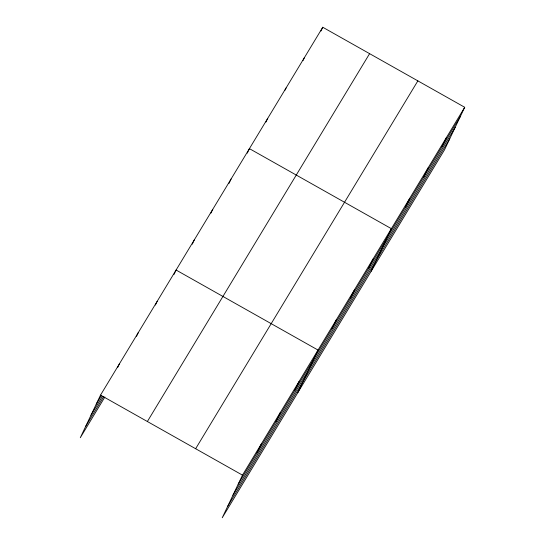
<?xml version="1.0" encoding="UTF-8"?>
<svg xmlns="http://www.w3.org/2000/svg" width="545" height="545" viewBox="0 0 545 545"><rect width="100%" height="100%" fill="white"/><g stroke="black" fill="none" stroke-linecap="round" stroke-linejoin="round"><path stroke-width="0.82" d="M464.708 107.283L242.477 475.138L222.244 517.75L444.475 149.895L464.708 107.283L322.756 27.25L100.525 395.105L80.292 437.717L104.892 396.992M117.631 367.596L119.416 363.835M136.516 336.326L138.301 332.573M155.407 305.064L157.192 301.303M173.944 274.544L176.083 270.034L318.035 350.067L297.802 392.679M192.276 244.194L194.415 239.684M210.963 213.095L212.748 209.341M228.941 183.502L231.087 178.992M247.28 153.152L249.419 148.642L391.371 228.675L371.138 271.287M265.967 122.053L267.752 118.292M285.015 90.204L286.084 87.949M302.993 60.604L304.423 57.6M320.971 31.011L322.756 27.25M257.083 452.895L261.368 443.875M275.974 421.626L280.259 412.606M294.865 390.356L299.144 381.337M332.089 328.744L336.367 319.724M350.421 298.394L354.706 289.375M368.754 268.045L373.039 259.025M405.425 207.352L409.704 198.332M423.758 177.002L428.043 167.983M442.09 146.653L446.375 137.633M96.24 404.124L101.513 395.397M90.981 415.208L102.399 396.304M85.558 426.633L103.564 396.815M147.368 421.517L369.599 53.662M195.635 448.726L417.865 80.871M238.192 484.158L460.423 116.303M232.933 495.248L455.164 127.394M227.51 506.666L449.741 138.811M100.525 395.105L242.477 475.138"/></g></svg>
